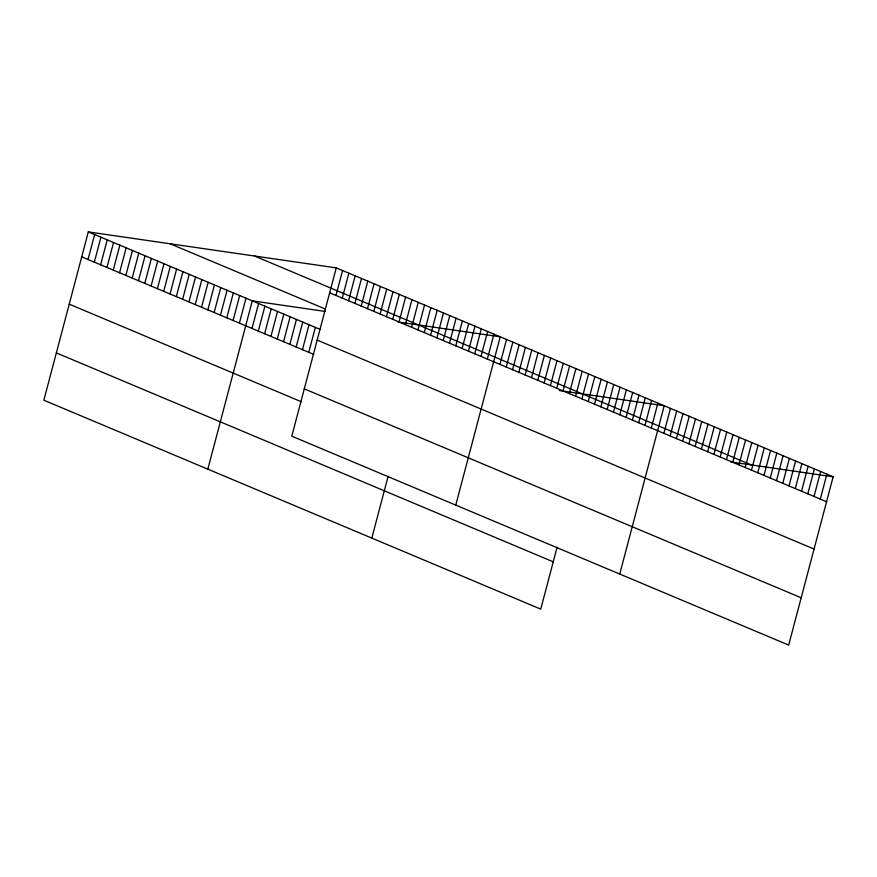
<?xml version="1.0" encoding="UTF-8"?>
<svg xmlns="http://www.w3.org/2000/svg" width="877" height="877" viewBox="0 0 877 877"><rect width="100%" height="100%" fill="white"/><g stroke="black" fill="none" stroke-linecap="round" stroke-linejoin="round"><path stroke-width="1.32" d="M336.253 267.869L291.789 436.165L788.686 645.088L833.15 476.792L336.253 267.869L88.314 231.912L43.85 400.208L540.747 609.131L557.103 547.204M88.04 259.504L94.628 234.565M94.343 262.146L100.932 237.218M100.647 264.799L107.235 239.87M106.961 267.452L113.55 242.523M113.265 270.105L119.853 245.165M119.568 272.758L126.156 247.818M125.871 275.411L132.46 250.471M132.186 278.064L138.774 253.124M138.489 280.717L145.078 255.777M144.793 283.37L151.381 258.43M151.107 286.012L157.696 261.083M157.411 288.665L163.999 263.736M163.714 291.317L170.302 266.389M170.028 293.97L176.617 269.031M176.332 296.623L182.92 271.684M182.635 299.276L189.224 274.337M188.939 301.929L195.527 276.989M195.253 304.582L201.842 279.642M201.557 307.235L208.145 282.295M207.86 309.877L214.448 284.948M214.174 312.53L220.763 287.601M220.478 315.183L227.066 290.254M226.781 317.836L233.37 292.896M233.096 320.489L239.684 295.549M239.399 323.142L245.988 298.202M207.827 469.162L252.291 300.855L325.433 311.467M252.006 328.447L258.594 303.508M258.32 331.1L264.909 306.161M264.624 333.753L271.212 308.814M270.927 336.395L277.516 311.467M277.242 339.048L283.83 314.119M283.545 341.701L290.134 316.761M289.848 344.354L296.437 319.414M296.163 347.007L302.751 322.067M302.466 349.66L309.055 324.72M308.77 352.313L315.358 327.373M335.979 295.45L342.567 270.511M342.282 298.103L348.871 273.164M348.586 300.756L355.174 275.816M354.9 303.409L361.488 278.469M361.203 306.062L367.792 281.122M367.507 308.715L374.095 283.775M373.81 311.357L380.399 286.428M380.125 314.01L386.713 289.081M386.428 316.663L393.017 291.734M392.732 319.316L399.32 294.376M399.046 321.969L405.634 297.029M405.349 324.622L411.938 299.682M411.653 327.274L418.241 302.335M417.967 329.927L424.556 304.988M424.271 332.58L430.859 307.641M371.804 538.105L388.16 476.167M430.574 335.222L437.163 310.294M436.878 337.875L443.466 312.946M443.192 340.528L449.78 315.599M449.495 343.181L456.084 318.241M455.799 345.834L462.387 320.894M462.113 348.487L468.702 323.547M468.417 351.14L475.005 326.2M474.72 353.793L481.309 328.853M481.034 356.446L487.623 331.506M487.338 359.088L493.926 334.159M455.766 505.108L500.23 336.812L397.972 321.98M499.945 364.393L506.533 339.465M506.259 367.046L512.848 342.107M512.563 369.699L519.151 344.76M518.866 372.352L525.455 347.413M525.18 375.005L531.769 350.066M531.484 377.658L538.072 352.718M537.787 380.311L544.376 355.371M544.102 382.953L550.69 358.024M550.405 385.606L556.994 360.677M556.709 388.259L563.297 363.33M563.012 390.912L569.601 365.972M569.326 393.565L575.915 368.625M575.63 396.218L582.218 371.278M581.933 398.871L588.522 373.931M588.248 401.523L594.836 376.584M594.551 404.176L601.14 379.237M600.855 406.818L607.443 381.89M607.169 409.471L613.757 384.543M613.472 412.124L620.061 387.195M619.776 414.777L626.364 389.837M626.079 417.43L632.668 392.49M632.394 420.083L638.982 395.143M638.697 422.736L645.286 397.796M645.001 425.389L651.589 400.449M651.315 428.042L657.903 403.102M619.743 574.051L664.207 405.755L559.394 390.55M663.878 433.315L670.466 408.386M670.127 435.946L676.715 411.017M676.386 438.577L682.975 413.648M682.646 441.208L689.234 416.279M688.905 443.839L695.494 418.91M695.165 446.47L701.753 421.541M701.414 449.101L708.002 424.172M707.673 451.732L714.262 426.803M713.933 454.363L720.521 429.434M720.192 456.994L726.781 432.065M726.452 459.625L733.04 434.696M732.701 462.256L739.289 437.327M738.96 464.887L745.549 439.958M745.22 467.518L751.808 442.589M751.479 470.149L758.068 445.22M757.728 472.78L764.316 447.851M763.988 475.411L770.576 450.482M770.247 478.042L776.836 453.113M776.507 480.673L783.095 455.744M782.766 483.304L789.355 458.375M789.015 485.935L795.603 461.006M795.275 488.566L801.863 463.637M801.534 491.197L808.123 466.268M807.794 493.828L814.382 468.899M814.042 496.459L820.631 471.53M820.302 499.09L826.89 474.161M730.892 461.96L833.15 476.792M254.44 255.996L751.326 464.92M329.664 292.797L826.562 501.721M170.138 243.773L325.279 309.011M88.314 231.912L320.401 329.5M317.167 340.112L814.064 549.035M81.725 256.851L313.813 354.429M304.286 388.851L801.183 597.774M69.228 304.155L301.315 401.743M56.347 352.905L553.244 561.828"/></g></svg>
